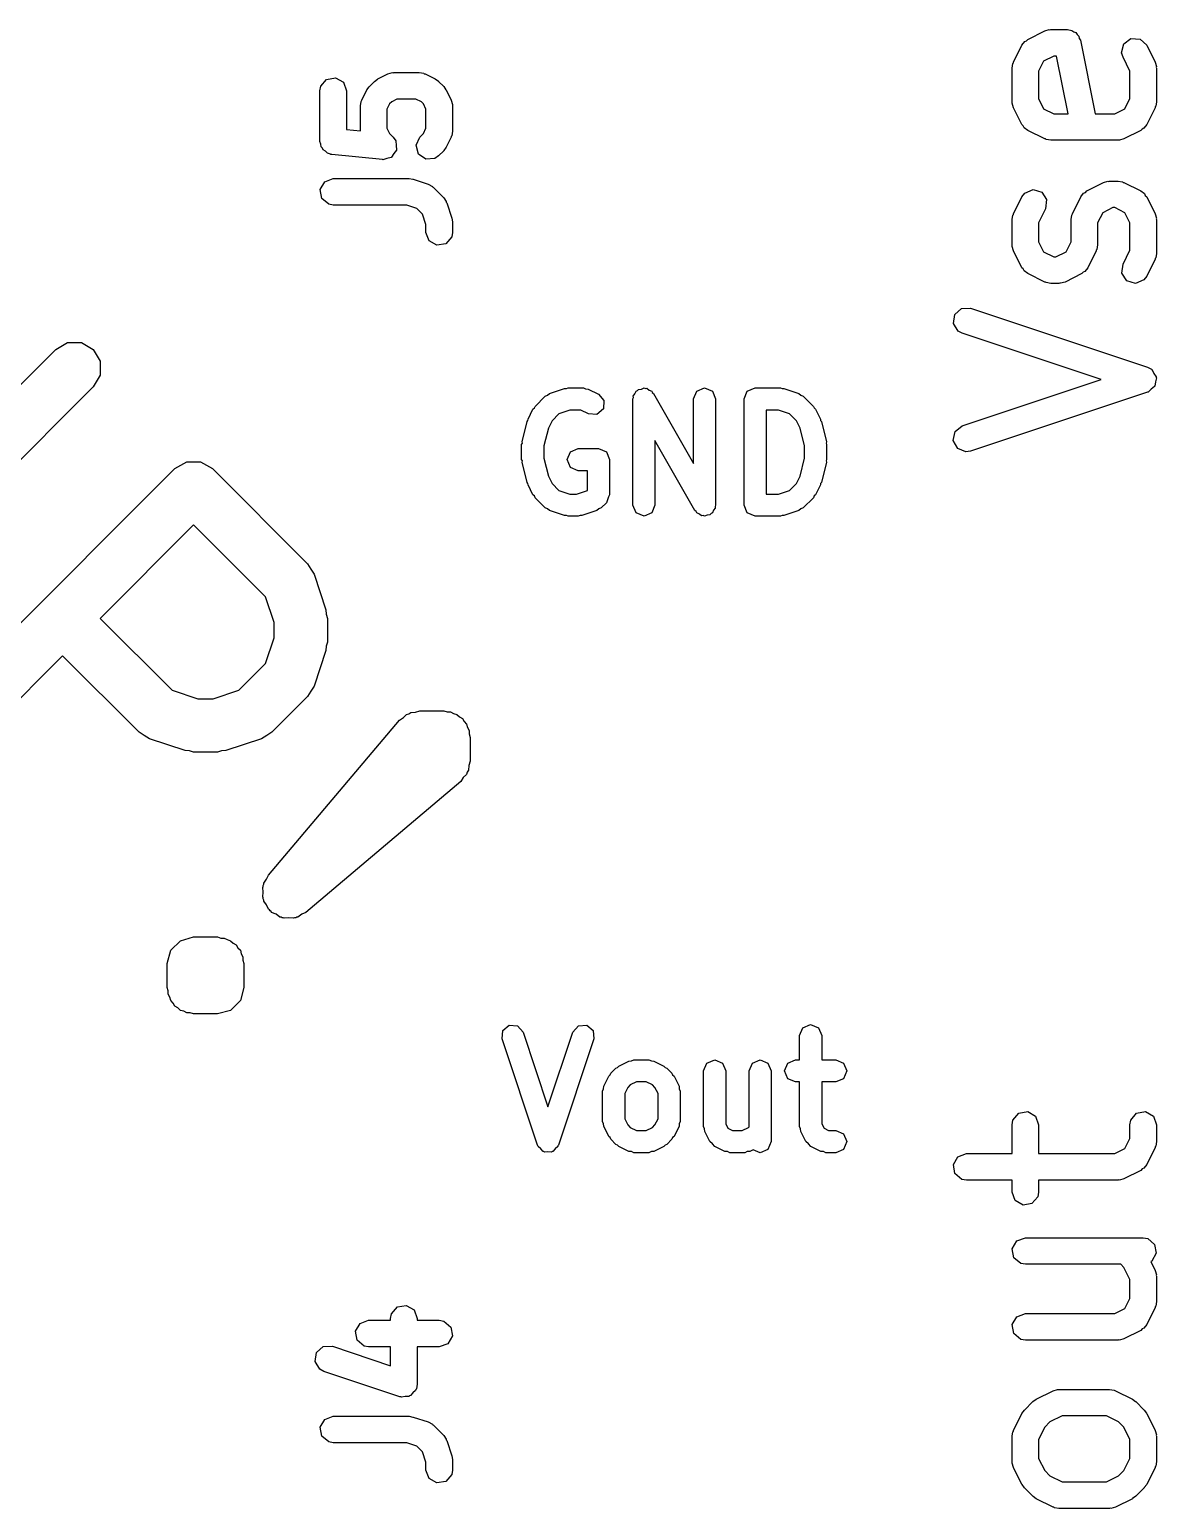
# Model space of a CAD drawing. Extents: x 83.3 to 116.7, y -116.7 to -83.4.
# Drawn here: x 110.35 to 116.73, y -107.65 to -99.28 of the extents above; entities that cross this region are included whole.
import ezdxf

# ---------------------------------------------------------------- set-up
doc = ezdxf.new("R2010")
doc.units = 0
doc.layers.add('BLACK', color=7, linetype='CONTINUOUS')

msp = doc.modelspace()

# ---------------------------------------------------------------- linework, layer by layer
at = {"layer": 'BLACK', "linetype": 'CONTINUOUS'}
for p, q in [((115.966, -99.3712), (115.982, -99.3503)), ((115.982, -99.3503), (115.992, -99.3458)), ((115.992, -99.3458), (116, -99.3377)), ((116, -99.3377), (116.095, -99.2901)), ((116.095, -99.2901), (116.12, -99.2826)), ((116.12, -99.2826), (116.124, -99.2837)), ((116.124, -99.2837), (116.129, -99.2821)), ((116.129, -99.2821), (116.224, -99.2821)), ((116.224, -99.2821), (116.249, -99.2867)), ((116.249, -99.2867), (116.259, -99.2946)), ((116.259, -99.2946), (116.271, -99.2986)), ((116.271, -99.2986), (116.278, -99.3106)), ((116.278, -99.3106), (116.289, -99.3196)), ((116.289, -99.3196), (116.291, -99.3318)), ((116.291, -99.3318), (116.297, -99.3424)), ((116.297, -99.3424), (116.381, -99.7583)), ((116.542, -99.3634), (116.583, -99.3329)), ((116.583, -99.3329), (116.635, -99.3359)), ((116.635, -99.3359), (116.672, -99.3712)), ((115.919, -99.4665), (115.966, -99.3712)), ((116.146, -99.4321), (116.089, -99.4607)), ((116.162, -99.4321), (116.146, -99.4321)), ((116.228, -99.7583), (116.162, -99.4321)), ((116.53, -99.4133), (116.542, -99.3634)), ((116.538, -99.4383), (116.53, -99.4133)), ((116.577, -99.5177), (116.538, -99.4383)), ((116.672, -99.3712), (116.719, -99.4665)), ((112.381, -99.5329), (112.406, -99.5255)), ((112.406, -99.5255), (112.41, -99.5265)), ((112.41, -99.5265), (112.414, -99.525)), ((112.414, -99.525), (112.557, -99.525)), ((112.557, -99.525), (112.583, -99.5295)), ((112.583, -99.5295), (112.586, -99.5324)), ((115.911, -99.5), (115.915, -99.4743)), ((115.911, -99.6905), (115.911, -99.5)), ((115.915, -99.4743), (115.918, -99.4709)), ((115.918, -99.4709), (115.919, -99.4665)), ((116.089, -99.4607), (116.061, -99.5177)), ((116.061, -99.5177), (116.061, -99.6728)), ((116.577, -99.6728), (116.577, -99.5177)), ((116.719, -99.4665), (116.727, -99.4914)), ((116.727, -99.4914), (116.726, -99.4958)), ((116.726, -99.4958), (116.727, -99.5)), ((116.727, -99.5), (116.727, -99.6905)), ((111.996, -99.6286), (112.001, -99.6029)), ((112.001, -99.6029), (112.034, -99.5636)), ((112.034, -99.5636), (112.084, -99.5547)), ((112.084, -99.5547), (112.129, -99.5804)), ((112.129, -99.5804), (112.146, -99.6286)), ((112.261, -99.6236), (112.275, -99.6056)), ((112.275, -99.6056), (112.276, -99.6041)), ((112.276, -99.6041), (112.304, -99.5755)), ((112.304, -99.5755), (112.322, -99.5627)), ((112.322, -99.5627), (112.324, -99.5615)), ((112.324, -99.5615), (112.381, -99.5329)), ((112.586, -99.5324), (112.591, -99.5329)), ((112.591, -99.5329), (112.648, -99.5615)), ((112.648, -99.5615), (112.666, -99.5748)), ((112.666, -99.5748), (112.667, -99.5755)), ((112.667, -99.5755), (112.696, -99.6041)), ((112.696, -99.6041), (112.709, -99.6225)), ((111.996, -99.9143), (111.996, -99.6286)), ((112.146, -99.6286), (112.146, -99.8464)), ((112.225, -99.7143), (112.23, -99.6886)), ((112.23, -99.6886), (112.232, -99.6852)), ((112.232, -99.6852), (112.233, -99.6807)), ((112.233, -99.6807), (112.261, -99.6236)), ((112.402, -99.6902), (112.39, -99.7016)), ((112.432, -99.675), (112.402, -99.6902)), ((112.539, -99.675), (112.432, -99.675)), ((112.57, -99.6902), (112.539, -99.675)), ((112.581, -99.7016), (112.57, -99.6902)), ((112.709, -99.6225), (112.71, -99.6236)), ((112.71, -99.6236), (112.739, -99.6807)), ((112.739, -99.6807), (112.746, -99.7057)), ((115.912, -99.6947), (115.911, -99.6905)), ((115.911, -99.699), (115.912, -99.6947)), ((116.061, -99.6728), (116.089, -99.7298)), ((116.549, -99.7298), (116.577, -99.6728)), ((116.727, -99.6905), (116.723, -99.7161)), ((112.225, -99.8543), (112.225, -99.7143)), ((112.39, -99.7016), (112.375, -99.732)), ((112.375, -99.732), (112.375, -99.8394)), ((112.596, -99.732), (112.581, -99.7016)), ((112.596, -99.8394), (112.596, -99.732)), ((112.746, -99.7057), (112.745, -99.7101)), ((112.745, -99.7101), (112.746, -99.7143)), ((112.746, -99.7143), (112.746, -99.8571)), ((115.919, -99.724), (115.911, -99.699)), ((115.966, -99.8193), (115.919, -99.724)), ((116.089, -99.7298), (116.146, -99.7583)), ((116.146, -99.7583), (116.228, -99.7583)), ((116.381, -99.7583), (116.492, -99.7583)), ((116.492, -99.7583), (116.549, -99.7298)), ((116.719, -99.724), (116.672, -99.8193)), ((116.72, -99.7196), (116.719, -99.724)), ((116.723, -99.7161), (116.72, -99.7196)), ((112.146, -99.8464), (112.225, -99.8543)), ((112.375, -99.8394), (112.39, -99.8699)), ((112.581, -99.8699), (112.596, -99.8394)), ((112.746, -99.8571), (112.742, -99.8828)), ((115.974, -99.827), (115.966, -99.8193)), ((115.979, -99.8373), (115.974, -99.827)), ((116, -99.8528), (115.979, -99.8373)), ((116.095, -99.9004), (116, -99.8528)), ((116.638, -99.8528), (116.543, -99.9004)), ((116.646, -99.8446), (116.638, -99.8528)), ((116.656, -99.8402), (116.646, -99.8446)), ((116.672, -99.8193), (116.656, -99.8402)), ((112.002, -99.9293), (111.996, -99.9143)), ((112.003, -99.9451), (112.002, -99.9293)), ((112.01, -99.9526), (112.003, -99.9451)), ((112.39, -99.8699), (112.41, -99.8898)), ((112.41, -99.8898), (112.425, -99.9112)), ((112.425, -99.9112), (112.425, -99.9117)), ((112.425, -99.9117), (112.426, -99.912)), ((112.426, -99.912), (112.427, -99.9371)), ((112.427, -99.9371), (112.43, -99.9623)), ((112.54, -99.9363), (112.561, -99.8898)), ((112.553, -99.9859), (112.54, -99.9363)), ((112.561, -99.8898), (112.581, -99.8699)), ((112.71, -99.9478), (112.697, -99.9658)), ((112.739, -99.8907), (112.71, -99.9478)), ((112.742, -99.8828), (112.739, -99.8862)), ((112.739, -99.8862), (112.739, -99.8907)), ((116.099, -99.9009), (116.095, -99.9004)), ((116.103, -99.9038), (116.099, -99.9009)), ((116.129, -99.9083), (116.103, -99.9038)), ((116.51, -99.9083), (116.129, -99.9083)), ((116.514, -99.9068), (116.51, -99.9083)), ((116.518, -99.9078), (116.514, -99.9068)), ((116.543, -99.9004), (116.518, -99.9078)), ((112.014, -99.9625), (112.01, -99.9526)), ((112.028, -99.9705), (112.014, -99.9625)), ((112.039, -99.9819), (112.028, -99.9705)), ((112.056, -99.9866), (112.039, -99.9819)), ((112.058, -99.9881), (112.056, -99.9866)), ((112.06, -99.9878), (112.058, -99.9881)), ((112.064, -99.9889), (112.06, -99.9878)), ((112.35, -100.017), (112.064, -99.9889)), ((112.351, -100.018), (112.35, -100.017)), ((112.35, -100.017), (112.35, -100.017)), ((112.375, -100.011), (112.351, -100.018)), ((112.399, -100.005), (112.375, -100.011)), ((112.4, -100.004), (112.399, -100.005)), ((112.415, -99.9836), (112.4, -100.004)), ((112.4, -100.004), (112.4, -100.004)), ((112.429, -99.9632), (112.415, -99.9836)), ((112.43, -99.9623), (112.429, -99.9627)), ((112.429, -99.9627), (112.429, -99.9632)), ((112.595, -100.015), (112.553, -99.9859)), ((112.646, -100.011), (112.595, -100.015)), ((112.667, -99.9959), (112.646, -100.011)), ((112.696, -99.9673), (112.667, -99.9959)), ((112.697, -99.9658), (112.696, -99.9673)), ((111.998, -100.187), (112.023, -100.143)), ((112.006, -100.237), (111.998, -100.187)), ((112.023, -100.143), (112.071, -100.125)), ((112.071, -100.125), (112.5, -100.125)), ((112.5, -100.125), (112.522, -100.129)), ((112.522, -100.129), (112.524, -100.129)), ((112.524, -100.129), (112.609, -100.157)), ((112.609, -100.157), (112.632, -100.17)), ((112.632, -100.17), (112.635, -100.174)), ((112.635, -100.174), (112.639, -100.176)), ((112.639, -100.176), (112.696, -100.233)), ((115.982, -100.207), (116.029, -100.187)), ((116.029, -100.187), (116.078, -100.202)), ((116.325, -100.203), (116.333, -100.195)), ((116.333, -100.195), (116.428, -100.147)), ((116.428, -100.147), (116.453, -100.14)), ((116.453, -100.14), (116.458, -100.141)), ((116.458, -100.141), (116.462, -100.139)), ((116.462, -100.139), (116.51, -100.139)), ((116.51, -100.139), (116.535, -100.144)), ((116.535, -100.144), (116.539, -100.147)), ((116.539, -100.147), (116.543, -100.147)), ((116.543, -100.147), (116.638, -100.195)), ((116.638, -100.195), (116.659, -100.21)), ((112.046, -100.27), (112.006, -100.237)), ((112.071, -100.275), (112.046, -100.27)), ((112.488, -100.275), (112.071, -100.275)), ((112.545, -100.294), (112.488, -100.275)), ((112.696, -100.233), (112.711, -100.254)), ((112.711, -100.254), (112.711, -100.258)), ((112.711, -100.258), (112.714, -100.262)), ((112.714, -100.262), (112.743, -100.348)), ((115.919, -100.324), (115.966, -100.228)), ((115.966, -100.228), (115.982, -100.207)), ((116.078, -100.202), (116.106, -100.244)), ((116.106, -100.244), (116.1, -100.295)), ((116.252, -100.324), (116.3, -100.228)), ((116.3, -100.228), (116.315, -100.207)), ((116.315, -100.207), (116.325, -100.203)), ((116.659, -100.21), (116.664, -100.221)), ((116.664, -100.221), (116.672, -100.228)), ((116.672, -100.228), (116.719, -100.324)), ((112.577, -100.326), (112.545, -100.294)), ((112.596, -100.384), (112.577, -100.326)), ((112.743, -100.348), (112.746, -100.37)), ((115.911, -100.357), (115.915, -100.331)), ((115.911, -100.5), (115.911, -100.357)), ((115.915, -100.331), (115.918, -100.328)), ((115.918, -100.328), (115.919, -100.324)), ((116.1, -100.295), (116.061, -100.375)), ((116.244, -100.357), (116.249, -100.331)), ((116.244, -100.482), (116.244, -100.357)), ((116.249, -100.331), (116.251, -100.328)), ((116.251, -100.328), (116.252, -100.324)), ((116.423, -100.318), (116.394, -100.375)), ((116.48, -100.289), (116.423, -100.318)), ((116.492, -100.289), (116.48, -100.289)), ((116.549, -100.318), (116.492, -100.289)), ((116.577, -100.375), (116.549, -100.318)), ((116.719, -100.324), (116.727, -100.349)), ((116.727, -100.349), (116.726, -100.353)), ((116.726, -100.353), (116.727, -100.357)), ((116.727, -100.357), (116.727, -100.548)), ((112.596, -100.429), (112.596, -100.384)), ((112.614, -100.477), (112.596, -100.429)), ((112.746, -100.429), (112.742, -100.454)), ((112.746, -100.37), (112.746, -100.371)), ((112.746, -100.371), (112.746, -100.429)), ((116.061, -100.375), (116.061, -100.482)), ((116.394, -100.375), (116.394, -100.5)), ((116.577, -100.53), (116.577, -100.375)), ((112.658, -100.502), (112.614, -100.477)), ((112.709, -100.494), (112.658, -100.502)), ((112.742, -100.454), (112.709, -100.494)), ((115.912, -100.504), (115.911, -100.5)), ((115.911, -100.509), (115.912, -100.504)), ((115.919, -100.534), (115.911, -100.509)), ((115.966, -100.629), (115.919, -100.534)), ((116.061, -100.482), (116.089, -100.539)), ((116.216, -100.539), (116.244, -100.482)), ((116.386, -100.534), (116.339, -100.629)), ((116.387, -100.529), (116.386, -100.534)), ((116.39, -100.526), (116.387, -100.529)), ((116.394, -100.5), (116.39, -100.526)), ((116.538, -100.609), (116.577, -100.53)), ((116.089, -100.539), (116.146, -100.568)), ((116.146, -100.568), (116.158, -100.568)), ((116.158, -100.568), (116.216, -100.539)), ((116.532, -100.66), (116.538, -100.609)), ((116.719, -100.581), (116.672, -100.676)), ((116.72, -100.577), (116.719, -100.581)), ((116.723, -100.573), (116.72, -100.577)), ((116.727, -100.548), (116.723, -100.573)), ((115.974, -100.636), (115.966, -100.629)), ((115.979, -100.647), (115.974, -100.636)), ((116, -100.662), (115.979, -100.647)), ((116.095, -100.71), (116, -100.662)), ((116.305, -100.662), (116.21, -100.71)), ((116.313, -100.654), (116.305, -100.662)), ((116.323, -100.65), (116.313, -100.654)), ((116.339, -100.629), (116.323, -100.65)), ((116.56, -100.703), (116.532, -100.66)), ((116.656, -100.697), (116.609, -100.718)), ((116.672, -100.676), (116.656, -100.697)), ((116.099, -100.71), (116.095, -100.71)), ((116.103, -100.713), (116.099, -100.71)), ((116.129, -100.718), (116.103, -100.713)), ((116.176, -100.718), (116.129, -100.718)), ((116.18, -100.716), (116.176, -100.718)), ((116.185, -100.717), (116.18, -100.716)), ((116.21, -100.71), (116.185, -100.717)), ((116.609, -100.718), (116.56, -100.703)), ((115.586, -100.893), (115.625, -100.859)), ((115.625, -100.859), (115.676, -100.857)), ((115.676, -100.857), (116.676, -101.191)), ((115.579, -100.944), (115.586, -100.893)), ((115.606, -100.987), (115.579, -100.944)), ((115.629, -101), (115.606, -100.987)), ((116.415, -101.262), (115.629, -101)), ((109.088, -102.505), (110.502, -101.091)), ((110.502, -101.091), (110.569, -101.052)), ((110.569, -101.052), (110.647, -101.052)), ((110.647, -101.052), (110.714, -101.091)), ((110.714, -101.091), (110.753, -101.158)), ((110.753, -101.158), (110.753, -101.236)), ((116.676, -101.191), (116.699, -101.203)), ((116.699, -101.203), (116.7, -101.205)), ((110.753, -101.236), (110.714, -101.303)), ((115.629, -101.524), (116.415, -101.262)), ((116.7, -101.205), (116.702, -101.206)), ((116.702, -101.206), (116.713, -101.227)), ((116.713, -101.227), (116.726, -101.247)), ((116.722, -101.274), (116.718, -101.298)), ((116.727, -101.251), (116.722, -101.274)), ((116.726, -101.247), (116.726, -101.249)), ((116.726, -101.249), (116.727, -101.251)), ((110.714, -101.303), (109.3, -102.718)), ((113.213, -101.413), (113.27, -101.356)), ((113.27, -101.356), (113.284, -101.35)), ((113.284, -101.35), (113.295, -101.341)), ((113.295, -101.341), (113.38, -101.312)), ((113.38, -101.312), (113.39, -101.313)), ((113.39, -101.313), (113.4, -101.309)), ((113.4, -101.309), (113.486, -101.309)), ((113.486, -101.309), (113.499, -101.314)), ((113.499, -101.314), (113.514, -101.316)), ((113.514, -101.316), (113.571, -101.344)), ((113.571, -101.344), (113.602, -101.38)), ((113.766, -101.371), (113.769, -101.363)), ((113.768, -101.355), (113.778, -101.342)), ((113.769, -101.363), (113.768, -101.355)), ((113.778, -101.342), (113.784, -101.327)), ((113.784, -101.327), (113.792, -101.324)), ((113.792, -101.324), (113.798, -101.317)), ((113.798, -101.317), (113.814, -101.315)), ((113.814, -101.315), (113.829, -101.309)), ((113.829, -101.309), (113.837, -101.312)), ((113.837, -101.312), (113.845, -101.311)), ((113.845, -101.311), (113.858, -101.321)), ((113.858, -101.321), (113.873, -101.327)), ((113.873, -101.327), (113.876, -101.335)), ((113.876, -101.335), (113.883, -101.34)), ((113.883, -101.34), (114.109, -101.736)), ((114.109, -101.371), (114.127, -101.327)), ((114.127, -101.327), (114.171, -101.309)), ((114.171, -101.309), (114.216, -101.327)), ((114.216, -101.327), (114.234, -101.371)), ((114.395, -101.371), (114.413, -101.327)), ((114.413, -101.327), (114.457, -101.309)), ((114.457, -101.309), (114.6, -101.309)), ((114.6, -101.309), (114.61, -101.313)), ((114.61, -101.313), (114.62, -101.312)), ((114.62, -101.312), (114.705, -101.341)), ((114.705, -101.341), (114.716, -101.35)), ((114.716, -101.35), (114.73, -101.356)), ((114.73, -101.356), (114.787, -101.413)), ((116.676, -101.333), (115.676, -101.666)), ((116.678, -101.332), (116.676, -101.333)), ((116.68, -101.332), (116.678, -101.332)), ((116.698, -101.316), (116.68, -101.332)), ((116.716, -101.301), (116.698, -101.316)), ((116.717, -101.299), (116.716, -101.301)), ((116.718, -101.298), (116.717, -101.299)), ((113.173, -101.486), (113.201, -101.429)), ((113.201, -101.429), (113.209, -101.422)), ((113.209, -101.422), (113.213, -101.413)), ((113.41, -101.434), (113.348, -101.455)), ((113.471, -101.434), (113.41, -101.434)), ((113.515, -101.456), (113.471, -101.434)), ((113.599, -101.428), (113.563, -101.459)), ((113.602, -101.38), (113.599, -101.428)), ((113.766, -101.971), (113.766, -101.371)), ((114.109, -101.736), (114.109, -101.371)), ((114.234, -101.371), (114.234, -101.971)), ((114.395, -101.971), (114.395, -101.371)), ((114.52, -101.434), (114.52, -101.909)), ((114.59, -101.434), (114.52, -101.434)), ((114.652, -101.455), (114.59, -101.434)), ((114.787, -101.413), (114.791, -101.422)), ((114.791, -101.422), (114.799, -101.429)), ((114.799, -101.429), (114.827, -101.486)), ((113.139, -101.613), (113.168, -101.499)), ((113.168, -101.499), (113.172, -101.493)), ((113.172, -101.493), (113.173, -101.486)), ((113.288, -101.536), (113.262, -101.636)), ((113.309, -101.494), (113.288, -101.536)), ((113.348, -101.455), (113.309, -101.494)), ((113.563, -101.459), (113.515, -101.456)), ((114.691, -101.494), (114.652, -101.455)), ((114.712, -101.536), (114.691, -101.494)), ((114.737, -101.636), (114.712, -101.536)), ((114.827, -101.486), (114.828, -101.493)), ((114.828, -101.493), (114.832, -101.499)), ((114.832, -101.499), (114.861, -101.613)), ((115.588, -101.556), (115.629, -101.524)), ((113.137, -101.629), (113.141, -101.621)), ((113.141, -101.621), (113.139, -101.613)), ((114.117, -102.002), (113.891, -101.607)), ((113.891, -101.607), (113.891, -101.971)), ((114.861, -101.613), (114.859, -101.621)), ((114.859, -101.621), (114.862, -101.629)), ((115.578, -101.606), (115.588, -101.556)), ((115.603, -101.651), (115.578, -101.606)), ((113.137, -101.714), (113.137, -101.629)), ((113.262, -101.636), (113.262, -101.707)), ((113.395, -101.714), (113.413, -101.67)), ((113.413, -101.67), (113.457, -101.652)), ((113.457, -101.652), (113.571, -101.652)), ((113.571, -101.652), (113.616, -101.67)), ((113.616, -101.67), (113.634, -101.714)), ((114.737, -101.707), (114.737, -101.636)), ((114.862, -101.629), (114.862, -101.714)), ((115.65, -101.67), (115.603, -101.651)), ((115.676, -101.666), (115.65, -101.67)), ((109.761, -103.179), (111.176, -101.765)), ((111.176, -101.765), (111.243, -101.726)), ((111.243, -101.726), (111.32, -101.726)), ((111.32, -101.726), (111.388, -101.765)), ((111.388, -101.765), (111.926, -102.303)), ((113.141, -101.722), (113.137, -101.714)), ((113.139, -101.729), (113.141, -101.722)), ((113.168, -101.844), (113.139, -101.729)), ((113.262, -101.707), (113.288, -101.807)), ((113.413, -101.758), (113.395, -101.714)), ((113.457, -101.777), (113.413, -101.758)), ((113.509, -101.777), (113.457, -101.777)), ((113.509, -101.888), (113.509, -101.777)), ((113.634, -101.714), (113.634, -101.914)), ((114.712, -101.807), (114.737, -101.707)), ((114.861, -101.729), (114.832, -101.844)), ((114.862, -101.714), (114.859, -101.722)), ((114.859, -101.722), (114.861, -101.729)), ((113.172, -101.849), (113.168, -101.844)), ((113.173, -101.857), (113.172, -101.849)), ((113.201, -101.914), (113.173, -101.857)), ((113.288, -101.807), (113.309, -101.849)), ((113.309, -101.849), (113.348, -101.888)), ((114.652, -101.888), (114.691, -101.849)), ((114.691, -101.849), (114.712, -101.807)), ((114.827, -101.857), (114.799, -101.914)), ((114.828, -101.849), (114.827, -101.857)), ((114.832, -101.844), (114.828, -101.849)), ((113.209, -101.92), (113.201, -101.914)), ((113.213, -101.93), (113.209, -101.92)), ((113.27, -101.987), (113.213, -101.93)), ((113.348, -101.888), (113.41, -101.909)), ((113.41, -101.909), (113.447, -101.909)), ((113.447, -101.909), (113.509, -101.888)), ((113.629, -101.925), (113.616, -101.958)), ((113.634, -101.914), (113.629, -101.925)), ((114.52, -101.909), (114.59, -101.909)), ((114.59, -101.909), (114.652, -101.888)), ((114.787, -101.93), (114.73, -101.987)), ((114.791, -101.92), (114.787, -101.93)), ((114.799, -101.914), (114.791, -101.92)), ((113.284, -101.993), (113.27, -101.987)), ((113.295, -102.002), (113.284, -101.993)), ((113.38, -102.031), (113.295, -102.002)), ((113.39, -102.03), (113.38, -102.031)), ((113.4, -102.034), (113.39, -102.03)), ((113.457, -102.034), (113.4, -102.034)), ((113.467, -102.03), (113.457, -102.034)), ((113.477, -102.031), (113.467, -102.03)), ((113.563, -102.002), (113.477, -102.031)), ((113.574, -101.993), (113.563, -102.002)), ((113.587, -101.987), (113.574, -101.993)), ((113.616, -101.958), (113.587, -101.987)), ((113.784, -102.016), (113.766, -101.971)), ((113.829, -102.034), (113.784, -102.016)), ((113.873, -102.016), (113.829, -102.034)), ((113.891, -101.971), (113.873, -102.016)), ((114.124, -102.008), (114.117, -102.002)), ((114.127, -102.016), (114.124, -102.008)), ((114.142, -102.022), (114.127, -102.016)), ((114.155, -102.032), (114.142, -102.022)), ((114.163, -102.031), (114.155, -102.032)), ((114.171, -102.034), (114.163, -102.031)), ((114.186, -102.028), (114.171, -102.034)), ((114.202, -102.026), (114.186, -102.028)), ((114.208, -102.019), (114.202, -102.026)), ((114.216, -102.016), (114.208, -102.019)), ((114.222, -102.001), (114.216, -102.016)), ((114.232, -101.988), (114.222, -102.001)), ((114.234, -101.971), (114.231, -101.979)), ((114.231, -101.979), (114.232, -101.988)), ((114.413, -102.016), (114.395, -101.971)), ((114.457, -102.034), (114.413, -102.016)), ((114.6, -102.034), (114.457, -102.034)), ((114.61, -102.03), (114.6, -102.034)), ((114.62, -102.031), (114.61, -102.03)), ((114.705, -102.002), (114.62, -102.031)), ((114.716, -101.993), (114.705, -102.002)), ((114.73, -101.987), (114.716, -101.993)), ((111.282, -102.083), (110.753, -102.612)), ((111.689, -102.491), (111.282, -102.083)), ((111.926, -102.303), (111.944, -102.333)), ((111.944, -102.333), (111.963, -102.362)), ((111.963, -102.362), (112.03, -102.564)), ((111.738, -102.636), (111.689, -102.491)), ((110.753, -102.612), (111.161, -103.019)), ((112.03, -102.564), (112.031, -102.588)), ((112.031, -102.588), (112.038, -102.612)), ((112.038, -102.612), (112.038, -102.746)), ((111.738, -102.722), (111.738, -102.636)), ((111.689, -102.867), (111.738, -102.722)), ((112.031, -102.77), (112.03, -102.794)), ((112.038, -102.746), (112.031, -102.77)), ((110.541, -102.824), (109.973, -103.391)), ((110.974, -103.256), (110.541, -102.824)), ((111.537, -103.019), (111.689, -102.867)), ((112.03, -102.794), (111.963, -102.996)), ((111.161, -103.019), (111.306, -103.068)), ((111.392, -103.068), (111.537, -103.019)), ((111.944, -103.024), (111.926, -103.054)), ((111.963, -102.996), (111.944, -103.024)), ((111.306, -103.068), (111.392, -103.068)), ((111.926, -103.054), (111.724, -103.256)), ((111.706, -104.064), (112.447, -103.188)), ((112.447, -103.188), (112.468, -103.173)), ((112.468, -103.173), (112.486, -103.155)), ((112.486, -103.155), (112.499, -103.152)), ((112.499, -103.152), (112.51, -103.144)), ((112.51, -103.144), (112.536, -103.142)), ((112.536, -103.142), (112.561, -103.135)), ((112.561, -103.135), (112.696, -103.135)), ((112.696, -103.135), (112.715, -103.14)), ((112.715, -103.14), (112.735, -103.14)), ((112.735, -103.14), (112.752, -103.15)), ((112.752, -103.15), (112.771, -103.155)), ((112.771, -103.155), (112.785, -103.169)), ((112.785, -103.169), (112.802, -103.179)), ((112.802, -103.179), (112.812, -103.196)), ((112.812, -103.196), (112.826, -103.21)), ((112.826, -103.21), (112.831, -103.229)), ((111.003, -103.274), (110.974, -103.256)), ((111.032, -103.293), (111.003, -103.274)), ((111.234, -103.36), (111.032, -103.293)), ((111.666, -103.293), (111.464, -103.36)), ((111.695, -103.274), (111.666, -103.293)), ((111.724, -103.256), (111.695, -103.274)), ((112.831, -103.229), (112.841, -103.246)), ((112.841, -103.246), (112.841, -103.266)), ((112.841, -103.266), (112.846, -103.285)), ((112.846, -103.285), (112.846, -103.42)), ((111.258, -103.361), (111.234, -103.36)), ((111.282, -103.368), (111.258, -103.361)), ((111.416, -103.368), (111.282, -103.368)), ((111.44, -103.361), (111.416, -103.368)), ((111.464, -103.36), (111.44, -103.361)), ((112.839, -103.445), (112.837, -103.47)), ((112.846, -103.42), (112.839, -103.445)), ((112.793, -103.534), (111.917, -104.275)), ((112.807, -103.513), (112.793, -103.534)), ((112.826, -103.495), (112.807, -103.513)), ((112.829, -103.482), (112.826, -103.495)), ((112.837, -103.47), (112.829, -103.482)), ((111.673, -104.134), (111.675, -104.128)), ((111.675, -104.122), (111.679, -104.116)), ((111.675, -104.128), (111.675, -104.122)), ((111.679, -104.11), (111.694, -104.088)), ((111.679, -104.116), (111.679, -104.11)), ((111.694, -104.088), (111.706, -104.064)), ((111.675, -104.16), (111.673, -104.134)), ((111.673, -104.187), (111.675, -104.16)), ((111.675, -104.193), (111.673, -104.187)), ((111.675, -104.199), (111.675, -104.193)), ((111.679, -104.205), (111.675, -104.199)), ((111.679, -104.211), (111.679, -104.205)), ((111.694, -104.233), (111.679, -104.211)), ((111.706, -104.257), (111.694, -104.233)), ((111.711, -104.261), (111.706, -104.257)), ((111.714, -104.266), (111.711, -104.261)), ((111.72, -104.27), (111.714, -104.266)), ((111.723, -104.275), (111.72, -104.27)), ((111.748, -104.286), (111.723, -104.275)), ((111.77, -104.302), (111.748, -104.286)), ((111.893, -104.286), (111.871, -104.302)), ((111.917, -104.275), (111.893, -104.286)), ((111.776, -104.302), (111.77, -104.302)), ((111.782, -104.305), (111.776, -104.302)), ((111.788, -104.305), (111.782, -104.305)), ((111.794, -104.308), (111.788, -104.305)), ((111.82, -104.306), (111.794, -104.308)), ((111.847, -104.308), (111.82, -104.306)), ((111.853, -104.305), (111.847, -104.308)), ((111.859, -104.305), (111.853, -104.305)), ((111.865, -104.302), (111.859, -104.305)), ((111.871, -104.302), (111.865, -104.302)), ((111.152, -104.489), (111.207, -104.435)), ((111.207, -104.435), (111.282, -104.414)), ((111.282, -104.414), (111.416, -104.414)), ((111.416, -104.414), (111.435, -104.42)), ((111.435, -104.42), (111.455, -104.42)), ((111.455, -104.42), (111.472, -104.429)), ((111.472, -104.429), (111.491, -104.435)), ((111.491, -104.435), (111.505, -104.449)), ((111.505, -104.449), (111.522, -104.458)), ((111.522, -104.458), (111.532, -104.476)), ((111.132, -104.564), (111.152, -104.489)), ((111.532, -104.476), (111.546, -104.489)), ((111.546, -104.489), (111.551, -104.509)), ((111.551, -104.509), (111.561, -104.526)), ((111.561, -104.526), (111.561, -104.545)), ((111.561, -104.545), (111.566, -104.564)), ((111.132, -104.699), (111.132, -104.564)), ((111.566, -104.564), (111.566, -104.699)), ((111.137, -104.718), (111.132, -104.699)), ((111.566, -104.699), (111.546, -104.774)), ((111.137, -104.738), (111.137, -104.718)), ((111.147, -104.755), (111.137, -104.738)), ((111.152, -104.774), (111.147, -104.755)), ((111.166, -104.788), (111.152, -104.774)), ((111.176, -104.805), (111.166, -104.788)), ((111.546, -104.774), (111.491, -104.829)), ((111.193, -104.815), (111.176, -104.805)), ((111.207, -104.829), (111.193, -104.815)), ((111.226, -104.834), (111.207, -104.829)), ((111.243, -104.844), (111.226, -104.834)), ((111.263, -104.844), (111.243, -104.844)), ((111.282, -104.849), (111.263, -104.844)), ((111.416, -104.849), (111.282, -104.849)), ((111.491, -104.829), (111.416, -104.849)), ((113.026, -104.991), (113.03, -104.943)), ((113.03, -104.943), (113.066, -104.912)), ((113.066, -104.912), (113.114, -104.916)), ((113.114, -104.916), (113.145, -104.952)), ((113.145, -104.952), (113.286, -105.374)), ((113.286, -105.374), (113.426, -104.952)), ((113.426, -104.952), (113.458, -104.916)), ((113.458, -104.916), (113.505, -104.912)), ((113.505, -104.912), (113.542, -104.943)), ((113.542, -104.943), (113.545, -104.991)), ((114.709, -104.971), (114.727, -104.927)), ((114.727, -104.927), (114.771, -104.909)), ((114.771, -104.909), (114.816, -104.927)), ((114.816, -104.927), (114.834, -104.971)), ((113.226, -105.591), (113.026, -104.991)), ((113.545, -104.991), (113.345, -105.591)), ((114.709, -105.109), (114.709, -104.971)), ((114.834, -104.971), (114.834, -105.109)), ((113.686, -105.144), (113.743, -105.116)), ((113.743, -105.116), (113.758, -105.114)), ((113.758, -105.114), (113.771, -105.109)), ((113.771, -105.109), (113.857, -105.109)), ((113.857, -105.109), (113.871, -105.114)), ((113.871, -105.114), (113.885, -105.116)), ((113.885, -105.116), (113.942, -105.144)), ((114.166, -105.171), (114.184, -105.127)), ((114.184, -105.127), (114.229, -105.109)), ((114.229, -105.109), (114.273, -105.127)), ((114.273, -105.127), (114.291, -105.171)), ((114.423, -105.171), (114.442, -105.127)), ((114.442, -105.127), (114.486, -105.109)), ((114.486, -105.109), (114.53, -105.127)), ((114.53, -105.127), (114.548, -105.171)), ((114.623, -105.171), (114.642, -105.127)), ((114.642, -105.127), (114.686, -105.109)), ((114.686, -105.109), (114.709, -105.109)), ((114.834, -105.109), (114.914, -105.109)), ((114.914, -105.109), (114.958, -105.127)), ((114.958, -105.127), (114.977, -105.171)), ((113.601, -105.258), (113.63, -105.201)), ((113.63, -105.201), (113.638, -105.194)), ((113.638, -105.194), (113.642, -105.184)), ((113.642, -105.184), (113.67, -105.156)), ((113.67, -105.156), (113.68, -105.152)), ((113.68, -105.152), (113.686, -105.144)), ((113.942, -105.144), (113.949, -105.152)), ((113.949, -105.152), (113.958, -105.156)), ((113.958, -105.156), (113.987, -105.184)), ((113.987, -105.184), (113.991, -105.194)), ((113.991, -105.194), (113.999, -105.201)), ((113.999, -105.201), (114.027, -105.258)), ((114.166, -105.486), (114.166, -105.171)), ((114.291, -105.171), (114.291, -105.471)), ((114.423, -105.488), (114.423, -105.171)), ((114.548, -105.171), (114.548, -105.571)), ((114.642, -105.216), (114.623, -105.171)), ((114.686, -105.234), (114.642, -105.216)), ((114.958, -105.216), (114.914, -105.234)), ((114.977, -105.171), (114.958, -105.216)), ((113.595, -105.286), (113.6, -105.272)), ((113.595, -105.457), (113.595, -105.286)), ((113.6, -105.272), (113.601, -105.258)), ((113.737, -105.266), (113.72, -105.3)), ((113.72, -105.3), (113.72, -105.442)), ((113.751, -105.251), (113.737, -105.266)), ((113.786, -105.234), (113.751, -105.251)), ((113.842, -105.234), (113.786, -105.234)), ((113.877, -105.251), (113.842, -105.234)), ((113.891, -105.266), (113.877, -105.251)), ((113.909, -105.3), (113.891, -105.266)), ((113.909, -105.442), (113.909, -105.3)), ((114.027, -105.258), (114.028, -105.272)), ((114.028, -105.272), (114.034, -105.286)), ((114.034, -105.286), (114.034, -105.457)), ((114.709, -105.234), (114.686, -105.234)), ((114.709, -105.486), (114.709, -105.234)), ((114.914, -105.234), (114.834, -105.234)), ((114.834, -105.234), (114.834, -105.471)), ((113.6, -105.471), (113.595, -105.457)), ((113.72, -105.442), (113.737, -105.477)), ((113.891, -105.477), (113.909, -105.442)), ((114.034, -105.457), (114.028, -105.471)), ((115.911, -105.476), (115.915, -105.451)), ((115.915, -105.451), (115.948, -105.411)), ((115.948, -105.411), (115.999, -105.402)), ((115.999, -105.402), (116.043, -105.428)), ((116.043, -105.428), (116.061, -105.476)), ((116.577, -105.476), (116.582, -105.451)), ((116.582, -105.451), (116.615, -105.411)), ((116.615, -105.411), (116.665, -105.402)), ((116.665, -105.402), (116.71, -105.428)), ((116.71, -105.428), (116.727, -105.476)), ((113.601, -105.485), (113.6, -105.471)), ((113.63, -105.542), (113.601, -105.485)), ((113.638, -105.549), (113.63, -105.542)), ((113.642, -105.558), (113.638, -105.549)), ((113.737, -105.477), (113.751, -105.491)), ((113.751, -105.491), (113.786, -105.509)), ((113.786, -105.509), (113.842, -105.509)), ((113.842, -105.509), (113.877, -105.491)), ((113.877, -105.491), (113.891, -105.477)), ((113.991, -105.549), (113.987, -105.558)), ((113.999, -105.542), (113.991, -105.549)), ((114.027, -105.485), (113.999, -105.542)), ((114.028, -105.471), (114.027, -105.485)), ((114.172, -105.499), (114.166, -105.486)), ((114.173, -105.514), (114.172, -105.499)), ((114.201, -105.571), (114.173, -105.514)), ((114.291, -105.471), (114.304, -105.496)), ((114.304, -105.496), (114.329, -105.509)), ((114.329, -105.509), (114.385, -105.509)), ((114.385, -105.509), (114.42, -105.491)), ((114.42, -105.491), (114.423, -105.488)), ((114.714, -105.499), (114.709, -105.486)), ((114.716, -105.514), (114.714, -105.499)), ((114.744, -105.571), (114.716, -105.514)), ((114.834, -105.471), (114.847, -105.496)), ((114.847, -105.496), (114.872, -105.509)), ((114.872, -105.509), (114.914, -105.509)), ((114.914, -105.509), (114.958, -105.527)), ((114.958, -105.527), (114.977, -105.571)), ((115.911, -105.639), (115.911, -105.476)), ((116.061, -105.476), (116.061, -105.639)), ((116.577, -105.554), (116.577, -105.476)), ((116.727, -105.476), (116.727, -105.571)), ((113.229, -105.595), (113.226, -105.591)), ((113.23, -105.599), (113.229, -105.595)), ((113.245, -105.612), (113.23, -105.599)), ((113.258, -105.627), (113.245, -105.612)), ((113.262, -105.628), (113.258, -105.627)), ((113.266, -105.631), (113.262, -105.628)), ((113.286, -105.629), (113.266, -105.631)), ((113.305, -105.631), (113.286, -105.629)), ((113.309, -105.628), (113.305, -105.631)), ((113.314, -105.627), (113.309, -105.628)), ((113.327, -105.612), (113.314, -105.627)), ((113.342, -105.599), (113.327, -105.612)), ((113.345, -105.591), (113.342, -105.595)), ((113.342, -105.595), (113.342, -105.599)), ((113.67, -105.587), (113.642, -105.558)), ((113.68, -105.591), (113.67, -105.587)), ((113.686, -105.599), (113.68, -105.591)), ((113.743, -105.627), (113.686, -105.599)), ((113.758, -105.628), (113.743, -105.627)), ((113.771, -105.634), (113.758, -105.628)), ((113.857, -105.634), (113.771, -105.634)), ((113.871, -105.628), (113.857, -105.634)), ((113.885, -105.627), (113.871, -105.628)), ((113.942, -105.599), (113.885, -105.627)), ((113.949, -105.591), (113.942, -105.599)), ((113.958, -105.587), (113.949, -105.591)), ((113.987, -105.558), (113.958, -105.587)), ((114.216, -105.584), (114.201, -105.571)), ((114.229, -105.599), (114.216, -105.584)), ((114.286, -105.627), (114.229, -105.599)), ((114.301, -105.628), (114.286, -105.627)), ((114.314, -105.634), (114.301, -105.628)), ((114.4, -105.634), (114.314, -105.634)), ((114.413, -105.628), (114.4, -105.634)), ((114.428, -105.627), (114.413, -105.628)), ((114.447, -105.618), (114.428, -105.627)), ((114.486, -105.634), (114.447, -105.618)), ((114.53, -105.616), (114.486, -105.634)), ((114.548, -105.571), (114.53, -105.616)), ((114.759, -105.584), (114.744, -105.571)), ((114.772, -105.599), (114.759, -105.584)), ((114.829, -105.627), (114.772, -105.599)), ((114.844, -105.628), (114.829, -105.627)), ((114.857, -105.634), (114.844, -105.628)), ((114.914, -105.634), (114.857, -105.634)), ((114.958, -105.616), (114.914, -105.634)), ((114.977, -105.571), (114.958, -105.616)), ((116.492, -105.639), (116.549, -105.611)), ((116.549, -105.611), (116.577, -105.554)), ((116.719, -105.605), (116.672, -105.7)), ((116.72, -105.601), (116.719, -105.605)), ((116.723, -105.597), (116.72, -105.601)), ((116.727, -105.571), (116.723, -105.597)), ((115.579, -105.701), (115.604, -105.657)), ((115.587, -105.752), (115.579, -105.701)), ((115.604, -105.657), (115.652, -105.639)), ((115.652, -105.639), (115.911, -105.639)), ((116.061, -105.639), (116.492, -105.639)), ((116.672, -105.7), (116.656, -105.721)), ((115.627, -105.785), (115.587, -105.752)), ((115.652, -105.789), (115.627, -105.785)), ((115.911, -105.789), (115.652, -105.789)), ((115.911, -105.857), (115.911, -105.789)), ((116.51, -105.789), (116.061, -105.789)), ((116.061, -105.789), (116.061, -105.857)), ((116.514, -105.788), (116.51, -105.789)), ((116.518, -105.789), (116.514, -105.788)), ((116.543, -105.781), (116.518, -105.789)), ((116.638, -105.734), (116.543, -105.781)), ((116.646, -105.726), (116.638, -105.734)), ((116.656, -105.721), (116.646, -105.726)), ((115.928, -105.905), (115.911, -105.857)), ((116.056, -105.883), (116.023, -105.922)), ((116.061, -105.857), (116.056, -105.883)), ((115.973, -105.931), (115.928, -105.905)), ((116.023, -105.922), (115.973, -105.931)), ((115.912, -106.177), (115.938, -106.133)), ((115.938, -106.133), (115.986, -106.115)), ((115.986, -106.115), (116.652, -106.115)), ((116.652, -106.115), (116.678, -106.12)), ((116.678, -106.12), (116.717, -106.153)), ((115.921, -106.228), (115.912, -106.177)), ((116.726, -106.203), (116.701, -106.248)), ((116.717, -106.153), (116.726, -106.203)), ((115.96, -106.261), (115.921, -106.228)), ((115.986, -106.265), (115.96, -106.261)), ((116.526, -106.265), (115.986, -106.265)), ((116.543, -106.283), (116.526, -106.265)), ((116.577, -106.351), (116.543, -106.283)), ((116.701, -106.248), (116.695, -106.25)), ((116.695, -106.25), (116.719, -106.3)), ((116.719, -106.3), (116.727, -106.325)), ((116.577, -106.458), (116.577, -106.351)), ((116.727, -106.325), (116.726, -106.329)), ((116.726, -106.329), (116.727, -106.333)), ((116.727, -106.333), (116.727, -106.476)), ((116.549, -106.516), (116.577, -106.458)), ((112.396, -106.571), (112.401, -106.546)), ((112.401, -106.546), (112.434, -106.506)), ((112.434, -106.506), (112.484, -106.498)), ((112.484, -106.498), (112.529, -106.523)), ((112.529, -106.523), (112.546, -106.571)), ((115.938, -106.562), (115.986, -106.544)), ((115.986, -106.544), (116.492, -106.544)), ((116.492, -106.544), (116.549, -106.516)), ((116.719, -106.51), (116.672, -106.605)), ((116.72, -106.505), (116.719, -106.51)), ((116.723, -106.502), (116.72, -106.505)), ((116.727, -106.476), (116.723, -106.502)), ((112.198, -106.644), (112.223, -106.6)), ((112.223, -106.6), (112.271, -106.582)), ((112.271, -106.582), (112.396, -106.582)), ((112.396, -106.582), (112.396, -106.571)), ((112.546, -106.571), (112.546, -106.582)), ((112.546, -106.582), (112.671, -106.582)), ((112.671, -106.582), (112.697, -106.587)), ((112.697, -106.587), (112.736, -106.62)), ((112.736, -106.62), (112.745, -106.67)), ((115.912, -106.606), (115.938, -106.562)), ((115.921, -106.657), (115.912, -106.606)), ((116.638, -106.639), (116.543, -106.686)), ((116.646, -106.63), (116.638, -106.639)), ((116.656, -106.626), (116.646, -106.63)), ((116.672, -106.605), (116.656, -106.626)), ((112.206, -106.695), (112.198, -106.644)), ((112.246, -106.728), (112.206, -106.695)), ((112.72, -106.715), (112.671, -106.732)), ((112.745, -106.67), (112.72, -106.715)), ((115.96, -106.69), (115.921, -106.657)), ((115.986, -106.694), (115.96, -106.69)), ((116.51, -106.694), (115.986, -106.694)), ((116.514, -106.693), (116.51, -106.694)), ((116.518, -106.694), (116.514, -106.693)), ((116.543, -106.686), (116.518, -106.694)), ((111.969, -106.815), (111.977, -106.764)), ((111.977, -106.764), (112.015, -106.73)), ((112.015, -106.73), (112.067, -106.729)), ((112.067, -106.729), (112.396, -106.839)), ((112.271, -106.732), (112.246, -106.728)), ((112.396, -106.732), (112.271, -106.732)), ((112.396, -106.839), (112.396, -106.732)), ((112.671, -106.732), (112.546, -106.732)), ((112.546, -106.732), (112.546, -106.943)), ((111.996, -106.859), (111.969, -106.815)), ((112.019, -106.871), (111.996, -106.859)), ((112.448, -107.014), (112.019, -106.871)), ((112.538, -106.973), (112.537, -106.979)), ((112.542, -106.969), (112.538, -106.973)), ((112.546, -106.943), (112.542, -106.969)), ((116.143, -106.981), (116.168, -106.973)), ((116.168, -106.973), (116.172, -106.974)), ((116.172, -106.974), (116.176, -106.973)), ((116.176, -106.973), (116.462, -106.973)), ((116.462, -106.973), (116.488, -106.977)), ((112.453, -107.014), (112.448, -107.014)), ((112.458, -107.017), (112.453, -107.014)), ((112.479, -107.013), (112.458, -107.017)), ((112.499, -107.013), (112.479, -107.013)), ((112.503, -107.009), (112.499, -107.013)), ((112.509, -107.008), (112.503, -107.009)), ((112.522, -106.992), (112.509, -107.008)), ((112.537, -106.979), (112.522, -106.992)), ((115.98, -107.09), (116.028, -107.042)), ((116.028, -107.042), (116.046, -107.029)), ((116.046, -107.029), (116.047, -107.028)), ((116.047, -107.028), (116.143, -106.981)), ((116.488, -106.977), (116.491, -106.98)), ((116.491, -106.98), (116.495, -106.981)), ((116.495, -106.981), (116.591, -107.028)), ((116.591, -107.028), (116.609, -107.042)), ((116.609, -107.042), (116.61, -107.042)), ((116.61, -107.042), (116.658, -107.09)), ((112.023, -107.143), (112.071, -107.125)), ((112.071, -107.125), (112.5, -107.125)), ((112.5, -107.125), (112.522, -107.129)), ((112.522, -107.129), (112.524, -107.129)), ((112.524, -107.129), (112.609, -107.157)), ((115.919, -107.205), (115.966, -107.109)), ((115.966, -107.109), (115.98, -107.091)), ((115.98, -107.091), (115.98, -107.09)), ((116.194, -107.123), (116.125, -107.157)), ((116.444, -107.123), (116.194, -107.123)), ((116.513, -107.157), (116.444, -107.123)), ((116.658, -107.09), (116.671, -107.108)), ((116.671, -107.108), (116.672, -107.109)), ((116.672, -107.109), (116.719, -107.205)), ((111.998, -107.187), (112.023, -107.143)), ((112.006, -107.237), (111.998, -107.187)), ((112.609, -107.157), (112.632, -107.17)), ((112.632, -107.17), (112.635, -107.174)), ((112.635, -107.174), (112.639, -107.176)), ((112.639, -107.176), (112.696, -107.233)), ((115.911, -107.238), (115.915, -107.212)), ((115.915, -107.212), (115.918, -107.209)), ((115.918, -107.209), (115.919, -107.205)), ((116.095, -107.187), (116.061, -107.256)), ((116.125, -107.157), (116.095, -107.187)), ((116.543, -107.187), (116.513, -107.157)), ((116.577, -107.256), (116.543, -107.187)), ((116.719, -107.205), (116.727, -107.23)), ((112.046, -107.27), (112.006, -107.237)), ((112.071, -107.275), (112.046, -107.27)), ((112.488, -107.275), (112.071, -107.275)), ((112.545, -107.294), (112.488, -107.275)), ((112.577, -107.326), (112.545, -107.294)), ((112.696, -107.233), (112.711, -107.254)), ((112.711, -107.254), (112.711, -107.258)), ((112.711, -107.258), (112.714, -107.262)), ((112.714, -107.262), (112.743, -107.348)), ((115.911, -107.381), (115.911, -107.238)), ((116.061, -107.256), (116.061, -107.363)), ((116.577, -107.363), (116.577, -107.256)), ((116.727, -107.23), (116.726, -107.234)), ((116.726, -107.234), (116.727, -107.238)), ((116.727, -107.238), (116.727, -107.381)), ((112.596, -107.384), (112.577, -107.326)), ((112.596, -107.429), (112.596, -107.384)), ((112.743, -107.348), (112.746, -107.37)), ((112.746, -107.37), (112.746, -107.371)), ((112.746, -107.371), (112.746, -107.429)), ((115.912, -107.385), (115.911, -107.381)), ((115.911, -107.39), (115.912, -107.385)), ((115.919, -107.414), (115.911, -107.39)), ((116.061, -107.363), (116.095, -107.432)), ((116.543, -107.432), (116.577, -107.363)), ((116.727, -107.381), (116.723, -107.407)), ((112.614, -107.477), (112.596, -107.429)), ((112.742, -107.454), (112.709, -107.494)), ((112.746, -107.429), (112.742, -107.454)), ((115.966, -107.51), (115.919, -107.414)), ((116.095, -107.432), (116.125, -107.462)), ((116.125, -107.462), (116.194, -107.496)), ((116.444, -107.496), (116.513, -107.462)), ((116.513, -107.462), (116.543, -107.432)), ((116.719, -107.414), (116.672, -107.51)), ((116.72, -107.41), (116.719, -107.414)), ((116.723, -107.407), (116.72, -107.41)), ((112.658, -107.502), (112.614, -107.477)), ((112.709, -107.494), (112.658, -107.502)), ((115.967, -107.511), (115.966, -107.51)), ((115.98, -107.529), (115.967, -107.511)), ((116.028, -107.577), (115.98, -107.529)), ((116.194, -107.496), (116.444, -107.496)), ((116.658, -107.529), (116.61, -107.577)), ((116.672, -107.51), (116.658, -107.528)), ((116.658, -107.528), (116.658, -107.529)), ((116.029, -107.578), (116.028, -107.577)), ((116.047, -107.591), (116.029, -107.578)), ((116.143, -107.639), (116.047, -107.591)), ((116.147, -107.639), (116.143, -107.639)), ((116.151, -107.642), (116.147, -107.639)), ((116.176, -107.646), (116.151, -107.642)), ((116.495, -107.639), (116.47, -107.646)), ((116.591, -107.591), (116.495, -107.639)), ((116.592, -107.59), (116.591, -107.591)), ((116.61, -107.577), (116.592, -107.59)), ((116.462, -107.646), (116.176, -107.646)), ((116.466, -107.645), (116.462, -107.646)), ((116.47, -107.646), (116.466, -107.645))]:
    msp.add_line(p, q, dxfattribs=at)

doc.saveas('drawing.dxf')
